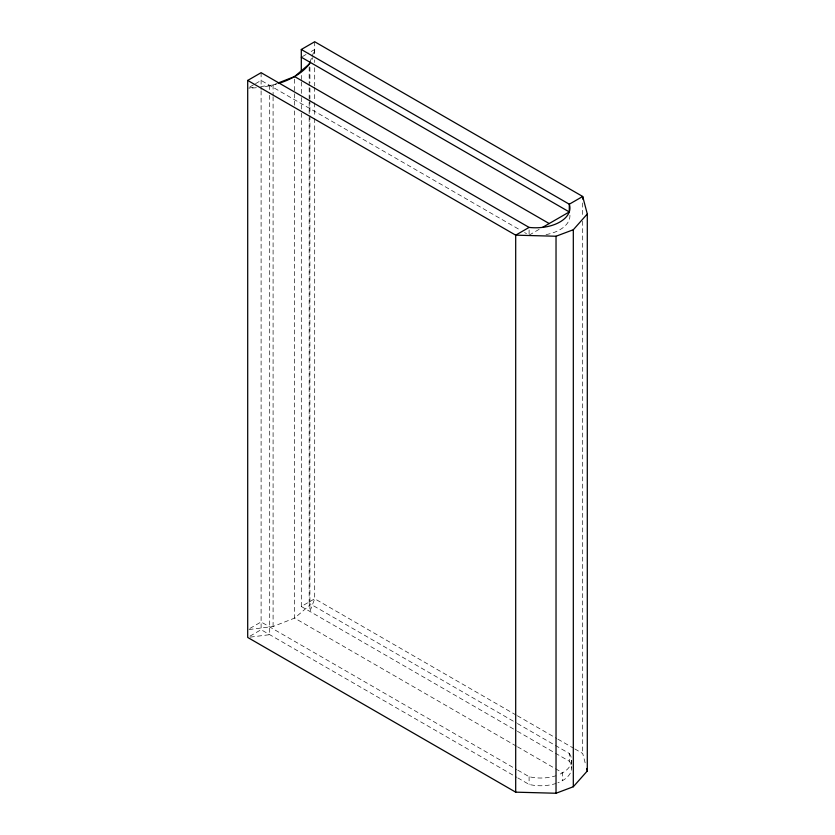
<?xml version="1.0" encoding="UTF-8"?>
<svg xmlns="http://www.w3.org/2000/svg" width="835" height="835" viewBox="0 0 835 835"><rect width="100%" height="100%" fill="white"/><g stroke="black" fill="none" stroke-linecap="round" stroke-linejoin="round"><path stroke-width="0.63" stroke-dasharray="4.17 3.13" d="M309.91 62.187L311.653 57.573M312.081 56.415L314.701 49.484L308 53.356M248.997 629.538L273.087 626.511L294.598 618.098L309.169 605.678L309.91 603.726L516.291 722.88M249.936 86.882L254.404 84.304M255.52 83.657L261.104 80.431L520.069 229.949M302.416 56.582L306.883 54.004M539.149 229.354L529.098 235.157L524.589 232.548M249.936 628.411L261.104 621.971L516.688 769.526M249.936 636.155L261.104 629.705L516.688 777.27M301.299 113.195L301.299 606.492L314.701 598.758L516.26 715.125M260.645 86.537L273.087 84.972L276.677 83.573M248.997 88.009L255.468 87.184M250.291 637.115L269.705 634.673L269.705 94.512M517.387 715.772L556.799 738.526M557.916 739.184L573.687 748.285M574.814 748.932L582.694 753.483L585.648 764.735M517.418 723.528L569.293 753.483L569.293 761.217A30.791 17.775 0 0 1 557.937 782.771M301.299 606.492L516.291 730.615M517.418 731.272L569.293 761.217M516.427 746.166L294.598 618.098L294.598 109.103M517.554 746.824L562.592 772.824L562.592 780.558M517.815 770.183L529.098 776.696A30.791 17.775 0 0 0 555.88 775.757M517.815 777.917L529.098 784.43A30.791 17.775 0 0 0 555.88 783.491M582.694 202.999L582.694 216.035M582.694 221.254L582.694 753.483M571.61 760.278L571.61 768.012M529.098 230.001L529.098 233.863M529.098 776.696L529.098 784.43M314.701 41.75L314.701 54.692M314.701 59.901L314.701 62.5M314.701 67.708L314.701 85.932M314.701 87.237L314.701 101.546M314.701 102.851L314.701 117.171M314.701 118.476L314.701 598.758L309.91 611.46L309.91 115.564M309.91 67.395L309.91 83.02M309.91 88.228L309.91 98.634M309.91 99.939L309.91 114.259M309.169 66.748L309.169 86.276M309.169 87.571L309.169 116.211M309.169 117.516L309.169 605.678M301.299 75.442L301.299 80.651M301.299 81.955L301.299 96.265M301.299 97.57L301.299 111.89M294.598 79.168L294.598 107.809M273.087 84.972L273.087 95.399M273.087 96.703L273.087 626.511M269.705 85.4L269.705 93.207M261.104 72.697L261.104 89.543M261.104 90.848L261.104 629.705M314.701 49.484A68.689 39.663 0 0 1 313.939 54.494M312.958 57.458A68.689 39.663 0 0 1 312.081 59.41M276.479 84.074A68.689 39.663 0 0 1 262.482 87.028M256.376 87.727A68.689 39.663 0 0 1 248.945 88.145M569.293 753.483A30.791 17.775 0 0 1 557.937 775.026M569.919 215.148A34.225 19.758 0 0 1 545.672 234.666"/><path stroke-width="1.25" d="M309.91 62.187L309.169 64.138L294.598 76.559L277.867 83.103M587.297 213.979L587.297 770.987L573.311 786.747L556.027 793.25L515.696 792.164L247.703 637.439L247.703 80.431L515.696 235.157L556.027 236.242L573.311 229.74L587.297 213.979L582.694 196.476L314.701 41.75L301.299 49.484L301.299 71.539M247.703 80.431L261.104 72.697L529.098 227.412A34.225 19.758 0 0 0 569.293 204.21L582.694 196.476L582.694 199.085M529.098 227.412L515.696 235.157L515.696 792.164M542.489 227.412L569.293 211.944L569.293 204.21L301.299 49.484M301.299 57.218L569.293 211.944M294.598 76.559L549.19 223.55M586.64 768.492L587.297 770.987M573.311 229.74L573.311 786.747M556.027 236.242L556.027 793.25M310.463 62.27A68.689 39.663 0 0 1 278.692 83.406"/></g></svg>
